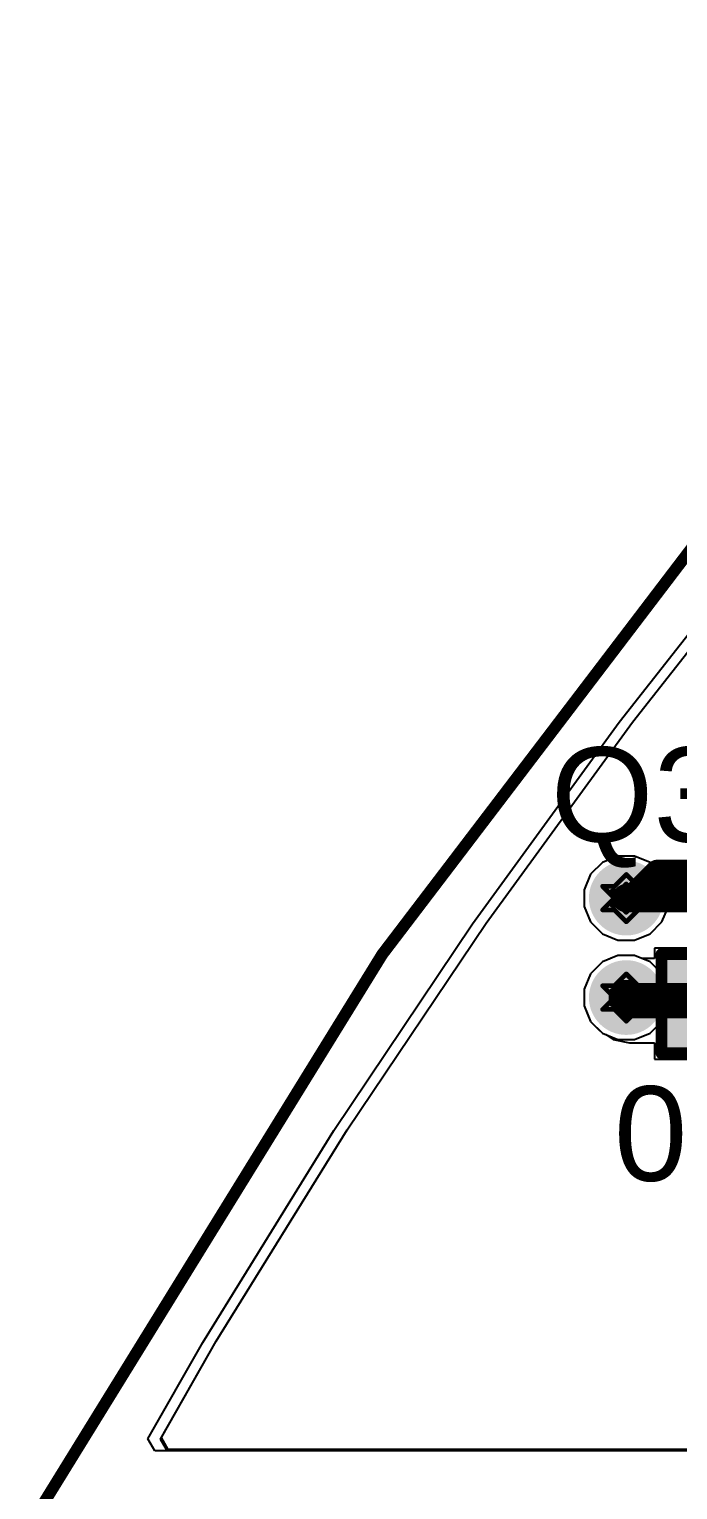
# Model space of a CAD drawing. Header units: inches. Extents: x -2.7 to 10.9, y -2.9 to 7.4.
# Drawn here: x -2.502 to -2.228, y 1.389 to 2.008 of the extents above; entities that cross this region are included whole.
import ezdxf

# ---------------------------------------------------------------- set-up
doc = ezdxf.new("R2010")
doc.units = ezdxf.units.IN
doc.header["$MEASUREMENT"] = 0
for name, color, linetype in [('Board Outline', 216, 'Continuous'), ('Bottom Layer', 5, 'Continuous'), ('Bottom Overlay', 54, 'Continuous'), ('Bottom Paste', 16, 'Continuous'), ('Bottom Solder', 6, 'Continuous'), ('Drill Drawing', 1, 'Continuous'), ('Layer 2', 16, 'Continuous'), ('Layer 3', 76, 'Continuous'), ('Top Layer', 1, 'Continuous'), ('Top Overlay', 2, 'Continuous'), ('Top Solder', 216, 'Continuous'), ('Via Holes', 16, 'Continuous')]:
    doc.layers.add(name, color=color, linetype=linetype)
doc.styles.add('Arial', font='', dxfattribs={"height": 0.2})
doc.styles.get('Arial').set_extended_font_data('Arial')

# ---------------------------------------------------------------- blocks, each defined once
blk = doc.blocks.new('R___0603_B_179')
at = {"layer": 'Bottom Layer'}
for points in [[(-0.045, -0.0175), (-0.045, 0.0175), (-0.015, 0.0175), (-0.015, -0.0175)], [(0.015, -0.0175), (0.015, 0.0175), (0.045, 0.0175), (0.045, -0.0175)]]:
    blk.add_hatch(color=5, dxfattribs=at).paths.add_polyline_path(points)
at = {"layer": 'Bottom Paste'}
for points in [[(-0.045, -0.0175), (-0.045, 0.0175), (-0.015, 0.0175), (-0.015, -0.0175)], [(0.015, -0.0175), (0.015, 0.0175), (0.045, 0.0175), (0.045, -0.0175)]]:
    blk.add_hatch(color=16, dxfattribs=at).paths.add_polyline_path(points)
at = {"layer": 'Bottom Solder'}
for points in [[(-0.049, -0.0215), (-0.049, 0.0215), (-0.011, 0.0215), (-0.011, -0.0215)], [(0.011, -0.0215), (0.011, 0.0215), (0.049, 0.0215), (0.049, -0.0215)]]:
    blk.add_hatch(color=6, dxfattribs=at).paths.add_polyline_path(points)
at = {"layer": 'Bottom Overlay'}
for points in [[(0.048, 0.021, 0.005, 0.005, 0), (-0.048, 0.021, 0.005, 0.005, 0)], [(-0.048, 0.021, 0.005, 0.005, 0), (-0.048, -0.021, 0.005, 0.005, 0)], [(0.048, 0.021, 0.005, 0.005, 0), (0.048, -0.021, 0.005, 0.005, 0)], [(0.048, -0.021, 0.005, 0.005, 0), (-0.048, -0.021, 0.005, 0.005, 0)]]:
    blk.add_lwpolyline(points, format="xyseb", dxfattribs=at)
for points in [[(-0.04925, 0.021, 0.0025, 0.0025, 1), (-0.04675, 0.021, 0.0025, 0.0025, 1)], [(-0.04925, 0.021, 0.0025, 0.0025, 1), (-0.04675, 0.021, 0.0025, 0.0025, 1)], [(0.04675, 0.021, 0.0025, 0.0025, 1), (0.04925, 0.021, 0.0025, 0.0025, 1)], [(0.04675, 0.021, 0.0025, 0.0025, 1), (0.04925, 0.021, 0.0025, 0.0025, 1)], [(-0.04925, -0.021, 0.0025, 0.0025, 1), (-0.04675, -0.021, 0.0025, 0.0025, 1)], [(-0.04925, -0.021, 0.0025, 0.0025, 1), (-0.04675, -0.021, 0.0025, 0.0025, 1)], [(0.04675, -0.021, 0.0025, 0.0025, 1), (0.04925, -0.021, 0.0025, 0.0025, 1)], [(0.04675, -0.021, 0.0025, 0.0025, 1), (0.04925, -0.021, 0.0025, 0.0025, 1)]]:
    blk.add_lwpolyline(points, format="xyseb", close=True, dxfattribs=at)

msp = doc.modelspace()

# ---------------------------------------------------------------- hatches: boundary and pattern name
at = {"layer": 'Bottom Layer'}
h = msp.add_hatch(color=5, dxfattribs=at)
edge = h.paths.add_edge_path()
edge.add_arc((-2.249433, 1.6399344), 0.011811, 0, 360)
h = msp.add_hatch(color=5, dxfattribs=at)
edge = h.paths.add_edge_path()
edge.add_arc((-2.249433, 1.597842), 0.011811, 0, 360)
at = {"layer": 'Bottom Solder'}
h = msp.add_hatch(color=6, dxfattribs=at)
edge = h.paths.add_edge_path()
edge.add_arc((-2.249433, 1.6399344), 0.015811, 0, 360)
h = msp.add_hatch(color=6, dxfattribs=at)
edge = h.paths.add_edge_path()
edge.add_arc((-2.249433, 1.597842), 0.015811, 0, 360)
at = {"layer": 'Layer 2'}
h = msp.add_hatch(color=16, dxfattribs=at)
edge = h.paths.add_edge_path()
edge.add_arc((-2.249433, 1.6399344), 0.011811, 0, 360)
h = msp.add_hatch(color=16, dxfattribs=at)
edge = h.paths.add_edge_path()
edge.add_arc((-2.249433, 1.597842), 0.011811, 0, 360)
at = {"layer": 'Layer 3'}
h = msp.add_hatch(color=76, dxfattribs=at)
edge = h.paths.add_edge_path()
edge.add_arc((-2.249433, 1.6399344), 0.011811, 0, 360)
h = msp.add_hatch(color=76, dxfattribs=at)
edge = h.paths.add_edge_path()
edge.add_arc((-2.249433, 1.597842), 0.011811, 0, 360)
at = {"layer": 'Top Layer'}
h = msp.add_hatch(color=1, dxfattribs=at)
edge = h.paths.add_edge_path()
edge.add_arc((-2.249433, 1.6399344), 0.011811, 0, 360)
h = msp.add_hatch(color=1, dxfattribs=at)
edge = h.paths.add_edge_path()
edge.add_arc((-2.249433, 1.597842), 0.011811, 0, 360)
at = {"layer": 'Top Solder'}
h = msp.add_hatch(color=216, dxfattribs=at)
edge = h.paths.add_edge_path()
edge.add_arc((-2.249433, 1.6399344), 0.015811, 0, 360)
h = msp.add_hatch(color=216, dxfattribs=at)
edge = h.paths.add_edge_path()
edge.add_arc((-2.249433, 1.597842), 0.015811, 0, 360)
at = {"layer": 'Via Holes'}
h = msp.add_hatch(color=7, dxfattribs=at)
edge = h.paths.add_edge_path()
edge.add_arc((-2.249433, 1.6399344), 0.0059055, 0, 360)
h = msp.add_hatch(color=7, dxfattribs=at)
edge = h.paths.add_edge_path()
edge.add_arc((-2.249433, 1.597842), 0.0059055, 0, 360)

# ---------------------------------------------------------------- linework, layer by layer
at = {"layer": 'Board Outline'}
msp.add_lwpolyline([(-2.4996904, 1.3779521, 0.005, 0.005, -0.7405986761017942), (2.8432952, 0.250751, 0.005, 0.005, 0)], format="xyseb", dxfattribs=at)
at = {"layer": 'Bottom Layer'}
for p, q in [((-2.2468137, 1.7144945), (-2.1817156, 1.797302)), ((-2.3087844, 1.6293213), (-2.2468137, 1.7144945)), ((-2.3675417, 1.5419003), (-2.3087844, 1.6293213)), ((-2.2563969, 1.6142359), (-2.2595221, 1.6129414)), ((-2.2562612, 1.6143266), (-2.2563969, 1.6142359)), ((-2.2561011, 1.6143584), (-2.2562612, 1.6143266)), ((-2.2529758, 1.615653), (-2.2561011, 1.6143584)), ((-2.2495929, 1.615653), (-2.2529758, 1.615653)), ((-2.249433, 1.6156848), (-2.2495929, 1.615653)), ((-2.2492731, 1.615653), (-2.249433, 1.6156848)), ((-2.2458902, 1.615653), (-2.2492731, 1.615653)), ((-2.2428309, 1.6143858), (-2.2458902, 1.615653)), ((-2.2374842, 1.6143858), (-2.2428309, 1.6143858)), ((-2.1954842, 1.6187441), (-2.2374842, 1.6187441)), ((-2.2374842, 1.6187441), (-2.2374842, 1.6143858)), ((-2.2645324, 1.6079311), (-2.2658269, 1.6048059)), ((-2.2621406, 1.6103229), (-2.2645324, 1.6079311)), ((-2.2620498, 1.6104588), (-2.2621406, 1.6103229)), ((-2.2619139, 1.6105496), (-2.2620498, 1.6104588)), ((-2.2595221, 1.6129414), (-2.2619139, 1.6105496)), ((-2.2659494, 1.6045101), (-2.267244, 1.6013848)), ((-2.2659176, 1.6046702), (-2.2659494, 1.6045101)), ((-2.2658269, 1.6048059), (-2.2659176, 1.6046702)), ((-2.267244, 1.5980019), (-2.2672758, 1.597842)), ((-2.2672758, 1.597842), (-2.267244, 1.5976821)), ((-2.267244, 1.6013848), (-2.267244, 1.5980019)), ((-2.267244, 1.5976821), (-2.267244, 1.5942992)), ((-2.267244, 1.5942992), (-2.2659494, 1.5911739)), ((-2.2659494, 1.5911739), (-2.2659176, 1.5910138)), ((-2.2659176, 1.5910138), (-2.2658269, 1.5908781)), ((-2.2658269, 1.5908781), (-2.2645324, 1.5877529)), ((-2.2645324, 1.5877529), (-2.2621406, 1.5853611)), ((-2.2621406, 1.5853611), (-2.2620498, 1.5852252)), ((-2.2620498, 1.5852252), (-2.260751, 1.5839265)), ((-2.260751, 1.5839265), (-2.2607508, 1.5839262)), ((-2.2607508, 1.5839262), (-2.2606149, 1.5838354)), ((-2.2606149, 1.5838354), (-2.2595221, 1.5827426)), ((-2.2595221, 1.5827426), (-2.2580941, 1.5821511)), ((-2.2580941, 1.5821511), (-2.2549622, 1.5800584)), ((-2.2549622, 1.5800584), (-2.248134, 1.5787001)), ((-2.248134, 1.5787001), (-2.2481335, 1.5787002)), ((-2.2481335, 1.5787002), (-2.2374842, 1.5787002)), ((-2.2374842, 1.5787002), (-2.2374842, 1.5717441)), ((-2.2374842, 1.5717441), (-2.1954842, 1.5717441)), ((-2.4230042, 1.4523528), (-2.3675417, 1.5419003)), ((-2.4465902, 1.4109002), (-2.4230042, 1.4523528)), ((-2.4440766, 1.4065779), (-2.4465902, 1.4109002)), ((-2.0428653, 1.406578), (-2.4440766, 1.4065779))]:
    msp.add_line(p, q, dxfattribs=at)
for points in [[(-2.249433, 1.6399344, 0.012, 0.012, 0), (-2.2494314, 1.639936, 0.012, 0.012, 0)], [(-2.2494314, 1.639936, 0.012, 0.012, 0), (-2.1934858, 1.639936, 0.012, 0.012, 0)], [(-2.249433, 1.597842, 0.015, 0.015, 0), (-2.248134, 1.596543, 0.015, 0.015, 0)], [(-2.248134, 1.596543, 0.015, 0.015, 0), (-2.2177831, 1.596543, 0.015, 0.015, 0)]]:
    msp.add_lwpolyline(points, format="xyseb", dxfattribs=at)
for points in [[(-2.252433, 1.6399344, 0.006, 0.006, 1), (-2.246433, 1.6399344, 0.006, 0.006, 1)], [(-2.2524314, 1.639936, 0.006, 0.006, 1), (-2.2464314, 1.639936, 0.006, 0.006, 1)], [(-2.2524314, 1.639936, 0.006, 0.006, 1), (-2.2464314, 1.639936, 0.006, 0.006, 1)], [(-2.253183, 1.597842, 0.0075, 0.0075, 1), (-2.245683, 1.597842, 0.0075, 0.0075, 1)], [(-2.251884, 1.596543, 0.0075, 0.0075, 1), (-2.244384, 1.596543, 0.0075, 0.0075, 1)], [(-2.251884, 1.596543, 0.0075, 0.0075, 1), (-2.244384, 1.596543, 0.0075, 0.0075, 1)]]:
    msp.add_lwpolyline(points, format="xyseb", close=True, dxfattribs=at)
at = {"layer": 'Drill Drawing'}
for points in [[(-2.259433, 1.6449344, 0.002, 0.002, 0), (-2.254433, 1.6399344, 0.002, 0.002, 0)], [(-2.259433, 1.6449344, 0.002, 0.002, 0), (-2.254433, 1.6449344, 0.002, 0.002, 0)], [(-2.254433, 1.6449344, 0.002, 0.002, 0), (-2.249433, 1.6499344, 0.002, 0.002, 0)], [(-2.252433, 1.6429344, 0.002, 0.002, 0), (-2.249433, 1.6459344, 0.002, 0.002, 0)], [(-2.249433, 1.6499344, 0.002, 0.002, 0), (-2.244433, 1.6449344, 0.002, 0.002, 0)], [(-2.249433, 1.6459344, 0.002, 0.002, 0), (-2.246433, 1.6429344, 0.002, 0.002, 0)], [(-2.244433, 1.6449344, 0.002, 0.002, 0), (-2.239433, 1.6449344, 0.002, 0.002, 0)], [(-2.244433, 1.6399344, 0.002, 0.002, 0), (-2.239433, 1.6449344, 0.002, 0.002, 0)], [(-2.259433, 1.6349344, 0.002, 0.002, 0), (-2.254433, 1.6399344, 0.002, 0.002, 0)], [(-2.255433, 1.6429344, 0.002, 0.002, 0), (-2.252433, 1.6399344, 0.002, 0.002, 0)], [(-2.255433, 1.6429344, 0.002, 0.002, 0), (-2.252433, 1.6429344, 0.002, 0.002, 0)], [(-2.255433, 1.6369344, 0.002, 0.002, 0), (-2.252433, 1.6399344, 0.002, 0.002, 0)], [(-2.246433, 1.6429344, 0.002, 0.002, 0), (-2.243433, 1.6429344, 0.002, 0.002, 0)], [(-2.246433, 1.6399344, 0.002, 0.002, 0), (-2.243433, 1.6429344, 0.002, 0.002, 0)], [(-2.246433, 1.6399344, 0.002, 0.002, 0), (-2.243433, 1.6369344, 0.002, 0.002, 0)], [(-2.244433, 1.6399344, 0.002, 0.002, 0), (-2.239433, 1.6349344, 0.002, 0.002, 0)], [(-2.259433, 1.6349344, 0.002, 0.002, 0), (-2.254433, 1.6349344, 0.002, 0.002, 0)], [(-2.255433, 1.6369344, 0.002, 0.002, 0), (-2.252433, 1.6369344, 0.002, 0.002, 0)], [(-2.254433, 1.6349344, 0.002, 0.002, 0), (-2.249433, 1.6299344, 0.002, 0.002, 0)], [(-2.252433, 1.6369344, 0.002, 0.002, 0), (-2.249433, 1.6339344, 0.002, 0.002, 0)], [(-2.249433, 1.6339344, 0.002, 0.002, 0), (-2.246433, 1.6369344, 0.002, 0.002, 0)], [(-2.249433, 1.6299344, 0.002, 0.002, 0), (-2.244433, 1.6349344, 0.002, 0.002, 0)], [(-2.246433, 1.6369344, 0.002, 0.002, 0), (-2.243433, 1.6369344, 0.002, 0.002, 0)], [(-2.244433, 1.6349344, 0.002, 0.002, 0), (-2.239433, 1.6349344, 0.002, 0.002, 0)], [(-2.254433, 1.602842, 0.002, 0.002, 0), (-2.249433, 1.607842, 0.002, 0.002, 0)], [(-2.249433, 1.607842, 0.002, 0.002, 0), (-2.244433, 1.602842, 0.002, 0.002, 0)], [(-2.259433, 1.602842, 0.002, 0.002, 0), (-2.254433, 1.597842, 0.002, 0.002, 0)], [(-2.259433, 1.602842, 0.002, 0.002, 0), (-2.254433, 1.602842, 0.002, 0.002, 0)], [(-2.255433, 1.600842, 0.002, 0.002, 0), (-2.252433, 1.597842, 0.002, 0.002, 0)], [(-2.255433, 1.600842, 0.002, 0.002, 0), (-2.252433, 1.600842, 0.002, 0.002, 0)], [(-2.252433, 1.600842, 0.002, 0.002, 0), (-2.249433, 1.603842, 0.002, 0.002, 0)], [(-2.249433, 1.603842, 0.002, 0.002, 0), (-2.246433, 1.600842, 0.002, 0.002, 0)], [(-2.246433, 1.600842, 0.002, 0.002, 0), (-2.243433, 1.600842, 0.002, 0.002, 0)], [(-2.246433, 1.597842, 0.002, 0.002, 0), (-2.243433, 1.600842, 0.002, 0.002, 0)], [(-2.244433, 1.602842, 0.002, 0.002, 0), (-2.239433, 1.602842, 0.002, 0.002, 0)], [(-2.244433, 1.597842, 0.002, 0.002, 0), (-2.239433, 1.602842, 0.002, 0.002, 0)], [(-2.259433, 1.592842, 0.002, 0.002, 0), (-2.254433, 1.597842, 0.002, 0.002, 0)], [(-2.255433, 1.594842, 0.002, 0.002, 0), (-2.252433, 1.597842, 0.002, 0.002, 0)], [(-2.255433, 1.594842, 0.002, 0.002, 0), (-2.252433, 1.594842, 0.002, 0.002, 0)], [(-2.252433, 1.594842, 0.002, 0.002, 0), (-2.249433, 1.591842, 0.002, 0.002, 0)], [(-2.249433, 1.591842, 0.002, 0.002, 0), (-2.246433, 1.594842, 0.002, 0.002, 0)], [(-2.246433, 1.597842, 0.002, 0.002, 0), (-2.243433, 1.594842, 0.002, 0.002, 0)], [(-2.246433, 1.594842, 0.002, 0.002, 0), (-2.243433, 1.594842, 0.002, 0.002, 0)], [(-2.244433, 1.597842, 0.002, 0.002, 0), (-2.239433, 1.592842, 0.002, 0.002, 0)], [(-2.259433, 1.592842, 0.002, 0.002, 0), (-2.254433, 1.592842, 0.002, 0.002, 0)], [(-2.254433, 1.592842, 0.002, 0.002, 0), (-2.249433, 1.587842, 0.002, 0.002, 0)], [(-2.249433, 1.587842, 0.002, 0.002, 0), (-2.244433, 1.592842, 0.002, 0.002, 0)], [(-2.244433, 1.592842, 0.002, 0.002, 0), (-2.239433, 1.592842, 0.002, 0.002, 0)]]:
    msp.add_lwpolyline(points, format="xyseb", dxfattribs=at)
for points in [[(-2.259933, 1.6449344, 0.001, 0.001, 1), (-2.258933, 1.6449344, 0.001, 0.001, 1)], [(-2.259933, 1.6449344, 0.001, 0.001, 1), (-2.258933, 1.6449344, 0.001, 0.001, 1)], [(-2.254933, 1.6449344, 0.001, 0.001, 1), (-2.253933, 1.6449344, 0.001, 0.001, 1)], [(-2.254933, 1.6449344, 0.001, 0.001, 1), (-2.253933, 1.6449344, 0.001, 0.001, 1)], [(-2.249933, 1.6499344, 0.001, 0.001, 1), (-2.248933, 1.6499344, 0.001, 0.001, 1)], [(-2.249933, 1.6499344, 0.001, 0.001, 1), (-2.248933, 1.6499344, 0.001, 0.001, 1)], [(-2.249933, 1.6459344, 0.001, 0.001, 1), (-2.248933, 1.6459344, 0.001, 0.001, 1)], [(-2.249933, 1.6459344, 0.001, 0.001, 1), (-2.248933, 1.6459344, 0.001, 0.001, 1)], [(-2.244933, 1.6449344, 0.001, 0.001, 1), (-2.243933, 1.6449344, 0.001, 0.001, 1)], [(-2.244933, 1.6449344, 0.001, 0.001, 1), (-2.243933, 1.6449344, 0.001, 0.001, 1)], [(-2.239933, 1.6449344, 0.001, 0.001, 1), (-2.238933, 1.6449344, 0.001, 0.001, 1)], [(-2.239933, 1.6449344, 0.001, 0.001, 1), (-2.238933, 1.6449344, 0.001, 0.001, 1)], [(-2.255933, 1.6429344, 0.001, 0.001, 1), (-2.254933, 1.6429344, 0.001, 0.001, 1)], [(-2.255933, 1.6429344, 0.001, 0.001, 1), (-2.254933, 1.6429344, 0.001, 0.001, 1)], [(-2.254933, 1.6399344, 0.001, 0.001, 1), (-2.253933, 1.6399344, 0.001, 0.001, 1)], [(-2.254933, 1.6399344, 0.001, 0.001, 1), (-2.253933, 1.6399344, 0.001, 0.001, 1)], [(-2.252933, 1.6429344, 0.001, 0.001, 1), (-2.251933, 1.6429344, 0.001, 0.001, 1)], [(-2.252933, 1.6429344, 0.001, 0.001, 1), (-2.251933, 1.6429344, 0.001, 0.001, 1)], [(-2.252933, 1.6399344, 0.001, 0.001, 1), (-2.251933, 1.6399344, 0.001, 0.001, 1)], [(-2.252933, 1.6399344, 0.001, 0.001, 1), (-2.251933, 1.6399344, 0.001, 0.001, 1)], [(-2.246933, 1.6429344, 0.001, 0.001, 1), (-2.245933, 1.6429344, 0.001, 0.001, 1)], [(-2.246933, 1.6429344, 0.001, 0.001, 1), (-2.245933, 1.6429344, 0.001, 0.001, 1)], [(-2.246933, 1.6399344, 0.001, 0.001, 1), (-2.245933, 1.6399344, 0.001, 0.001, 1)], [(-2.246933, 1.6399344, 0.001, 0.001, 1), (-2.245933, 1.6399344, 0.001, 0.001, 1)], [(-2.244933, 1.6399344, 0.001, 0.001, 1), (-2.243933, 1.6399344, 0.001, 0.001, 1)], [(-2.244933, 1.6399344, 0.001, 0.001, 1), (-2.243933, 1.6399344, 0.001, 0.001, 1)], [(-2.243933, 1.6429344, 0.001, 0.001, 1), (-2.242933, 1.6429344, 0.001, 0.001, 1)], [(-2.243933, 1.6429344, 0.001, 0.001, 1), (-2.242933, 1.6429344, 0.001, 0.001, 1)], [(-2.259933, 1.6349344, 0.001, 0.001, 1), (-2.258933, 1.6349344, 0.001, 0.001, 1)], [(-2.259933, 1.6349344, 0.001, 0.001, 1), (-2.258933, 1.6349344, 0.001, 0.001, 1)], [(-2.255933, 1.6369344, 0.001, 0.001, 1), (-2.254933, 1.6369344, 0.001, 0.001, 1)], [(-2.255933, 1.6369344, 0.001, 0.001, 1), (-2.254933, 1.6369344, 0.001, 0.001, 1)], [(-2.254933, 1.6349344, 0.001, 0.001, 1), (-2.253933, 1.6349344, 0.001, 0.001, 1)], [(-2.254933, 1.6349344, 0.001, 0.001, 1), (-2.253933, 1.6349344, 0.001, 0.001, 1)], [(-2.252933, 1.6369344, 0.001, 0.001, 1), (-2.251933, 1.6369344, 0.001, 0.001, 1)], [(-2.252933, 1.6369344, 0.001, 0.001, 1), (-2.251933, 1.6369344, 0.001, 0.001, 1)], [(-2.249933, 1.6339344, 0.001, 0.001, 1), (-2.248933, 1.6339344, 0.001, 0.001, 1)], [(-2.249933, 1.6339344, 0.001, 0.001, 1), (-2.248933, 1.6339344, 0.001, 0.001, 1)], [(-2.246933, 1.6369344, 0.001, 0.001, 1), (-2.245933, 1.6369344, 0.001, 0.001, 1)], [(-2.246933, 1.6369344, 0.001, 0.001, 1), (-2.245933, 1.6369344, 0.001, 0.001, 1)], [(-2.244933, 1.6349344, 0.001, 0.001, 1), (-2.243933, 1.6349344, 0.001, 0.001, 1)], [(-2.244933, 1.6349344, 0.001, 0.001, 1), (-2.243933, 1.6349344, 0.001, 0.001, 1)], [(-2.243933, 1.6369344, 0.001, 0.001, 1), (-2.242933, 1.6369344, 0.001, 0.001, 1)], [(-2.243933, 1.6369344, 0.001, 0.001, 1), (-2.242933, 1.6369344, 0.001, 0.001, 1)], [(-2.239933, 1.6349344, 0.001, 0.001, 1), (-2.238933, 1.6349344, 0.001, 0.001, 1)], [(-2.239933, 1.6349344, 0.001, 0.001, 1), (-2.238933, 1.6349344, 0.001, 0.001, 1)], [(-2.249933, 1.6299344, 0.001, 0.001, 1), (-2.248933, 1.6299344, 0.001, 0.001, 1)], [(-2.249933, 1.6299344, 0.001, 0.001, 1), (-2.248933, 1.6299344, 0.001, 0.001, 1)], [(-2.249933, 1.607842, 0.001, 0.001, 1), (-2.248933, 1.607842, 0.001, 0.001, 1)], [(-2.249933, 1.607842, 0.001, 0.001, 1), (-2.248933, 1.607842, 0.001, 0.001, 1)], [(-2.259933, 1.602842, 0.001, 0.001, 1), (-2.258933, 1.602842, 0.001, 0.001, 1)], [(-2.259933, 1.602842, 0.001, 0.001, 1), (-2.258933, 1.602842, 0.001, 0.001, 1)], [(-2.255933, 1.600842, 0.001, 0.001, 1), (-2.254933, 1.600842, 0.001, 0.001, 1)], [(-2.255933, 1.600842, 0.001, 0.001, 1), (-2.254933, 1.600842, 0.001, 0.001, 1)], [(-2.254933, 1.602842, 0.001, 0.001, 1), (-2.253933, 1.602842, 0.001, 0.001, 1)], [(-2.254933, 1.602842, 0.001, 0.001, 1), (-2.253933, 1.602842, 0.001, 0.001, 1)], [(-2.252933, 1.600842, 0.001, 0.001, 1), (-2.251933, 1.600842, 0.001, 0.001, 1)], [(-2.252933, 1.600842, 0.001, 0.001, 1), (-2.251933, 1.600842, 0.001, 0.001, 1)], [(-2.249933, 1.603842, 0.001, 0.001, 1), (-2.248933, 1.603842, 0.001, 0.001, 1)], [(-2.249933, 1.603842, 0.001, 0.001, 1), (-2.248933, 1.603842, 0.001, 0.001, 1)], [(-2.246933, 1.600842, 0.001, 0.001, 1), (-2.245933, 1.600842, 0.001, 0.001, 1)], [(-2.246933, 1.600842, 0.001, 0.001, 1), (-2.245933, 1.600842, 0.001, 0.001, 1)], [(-2.244933, 1.602842, 0.001, 0.001, 1), (-2.243933, 1.602842, 0.001, 0.001, 1)], [(-2.244933, 1.602842, 0.001, 0.001, 1), (-2.243933, 1.602842, 0.001, 0.001, 1)], [(-2.243933, 1.600842, 0.001, 0.001, 1), (-2.242933, 1.600842, 0.001, 0.001, 1)], [(-2.243933, 1.600842, 0.001, 0.001, 1), (-2.242933, 1.600842, 0.001, 0.001, 1)], [(-2.239933, 1.602842, 0.001, 0.001, 1), (-2.238933, 1.602842, 0.001, 0.001, 1)], [(-2.239933, 1.602842, 0.001, 0.001, 1), (-2.238933, 1.602842, 0.001, 0.001, 1)], [(-2.255933, 1.594842, 0.001, 0.001, 1), (-2.254933, 1.594842, 0.001, 0.001, 1)], [(-2.255933, 1.594842, 0.001, 0.001, 1), (-2.254933, 1.594842, 0.001, 0.001, 1)], [(-2.254933, 1.597842, 0.001, 0.001, 1), (-2.253933, 1.597842, 0.001, 0.001, 1)], [(-2.254933, 1.597842, 0.001, 0.001, 1), (-2.253933, 1.597842, 0.001, 0.001, 1)], [(-2.252933, 1.597842, 0.001, 0.001, 1), (-2.251933, 1.597842, 0.001, 0.001, 1)], [(-2.252933, 1.597842, 0.001, 0.001, 1), (-2.251933, 1.597842, 0.001, 0.001, 1)], [(-2.252933, 1.594842, 0.001, 0.001, 1), (-2.251933, 1.594842, 0.001, 0.001, 1)], [(-2.252933, 1.594842, 0.001, 0.001, 1), (-2.251933, 1.594842, 0.001, 0.001, 1)], [(-2.246933, 1.597842, 0.001, 0.001, 1), (-2.245933, 1.597842, 0.001, 0.001, 1)], [(-2.246933, 1.597842, 0.001, 0.001, 1), (-2.245933, 1.597842, 0.001, 0.001, 1)], [(-2.246933, 1.594842, 0.001, 0.001, 1), (-2.245933, 1.594842, 0.001, 0.001, 1)], [(-2.246933, 1.594842, 0.001, 0.001, 1), (-2.245933, 1.594842, 0.001, 0.001, 1)], [(-2.244933, 1.597842, 0.001, 0.001, 1), (-2.243933, 1.597842, 0.001, 0.001, 1)], [(-2.244933, 1.597842, 0.001, 0.001, 1), (-2.243933, 1.597842, 0.001, 0.001, 1)], [(-2.243933, 1.594842, 0.001, 0.001, 1), (-2.242933, 1.594842, 0.001, 0.001, 1)], [(-2.243933, 1.594842, 0.001, 0.001, 1), (-2.242933, 1.594842, 0.001, 0.001, 1)], [(-2.259933, 1.592842, 0.001, 0.001, 1), (-2.258933, 1.592842, 0.001, 0.001, 1)], [(-2.259933, 1.592842, 0.001, 0.001, 1), (-2.258933, 1.592842, 0.001, 0.001, 1)], [(-2.254933, 1.592842, 0.001, 0.001, 1), (-2.253933, 1.592842, 0.001, 0.001, 1)], [(-2.254933, 1.592842, 0.001, 0.001, 1), (-2.253933, 1.592842, 0.001, 0.001, 1)], [(-2.249933, 1.591842, 0.001, 0.001, 1), (-2.248933, 1.591842, 0.001, 0.001, 1)], [(-2.249933, 1.591842, 0.001, 0.001, 1), (-2.248933, 1.591842, 0.001, 0.001, 1)], [(-2.244933, 1.592842, 0.001, 0.001, 1), (-2.243933, 1.592842, 0.001, 0.001, 1)], [(-2.244933, 1.592842, 0.001, 0.001, 1), (-2.243933, 1.592842, 0.001, 0.001, 1)], [(-2.239933, 1.592842, 0.001, 0.001, 1), (-2.238933, 1.592842, 0.001, 0.001, 1)], [(-2.239933, 1.592842, 0.001, 0.001, 1), (-2.238933, 1.592842, 0.001, 0.001, 1)], [(-2.249933, 1.587842, 0.001, 0.001, 1), (-2.248933, 1.587842, 0.001, 0.001, 1)], [(-2.249933, 1.587842, 0.001, 0.001, 1), (-2.248933, 1.587842, 0.001, 0.001, 1)]]:
    msp.add_lwpolyline(points, format="xyseb", close=True, dxfattribs=at)
at = {"layer": 'Layer 2'}
for p, q in [((-2.2468138, 1.7144946), (-2.1817157, 1.7973021)), ((-2.3087845, 1.6293213), (-2.2468138, 1.7144946)), ((-2.3675418, 1.5419004), (-2.3087845, 1.6293213)), ((-2.2529758, 1.615653), (-2.2595221, 1.6129414)), ((-2.2458902, 1.615653), (-2.2529758, 1.615653)), ((-2.2393439, 1.6129414), (-2.2458902, 1.615653)), ((-2.2645324, 1.6079311), (-2.267244, 1.6013848)), ((-2.2595221, 1.6129414), (-2.2645324, 1.6079311)), ((-2.2343336, 1.6079311), (-2.2393439, 1.6129414)), ((-2.231622, 1.6013848), (-2.2343336, 1.6079311)), ((-2.267244, 1.6013848), (-2.267244, 1.5942992)), ((-2.231622, 1.5942992), (-2.231622, 1.6013848)), ((-2.267244, 1.5942992), (-2.2645324, 1.5877529)), ((-2.2343336, 1.5877529), (-2.231622, 1.5942992)), ((-2.2645324, 1.5877529), (-2.2595221, 1.5827426)), ((-2.2393439, 1.5827426), (-2.2343336, 1.5877529)), ((-2.2595221, 1.5827426), (-2.2529758, 1.580031)), ((-2.2529758, 1.580031), (-2.2458902, 1.580031)), ((-2.2458902, 1.580031), (-2.2393439, 1.5827426)), ((-2.4230043, 1.4523528), (-2.3675418, 1.5419004)), ((-2.4462047, 1.411578), (-2.4230043, 1.4523528)), ((-2.4432969, 1.4065779), (-2.4462047, 1.411578)), ((-2.0428653, 1.406578), (-2.4432969, 1.4065779))]:
    msp.add_line(p, q, dxfattribs=at)
at = {"layer": 'Layer 3'}
for p, q in [((-2.2524749, 1.714359), (-2.1873397, 1.7972899)), ((-2.3144777, 1.6290609), (-2.2524749, 1.714359)), ((-2.2529758, 1.6577454), (-2.2595221, 1.6550338)), ((-2.2458902, 1.6577454), (-2.2529758, 1.6577454)), ((-2.2393439, 1.6550338), (-2.2458902, 1.6577454)), ((-2.2595221, 1.6550338), (-2.2645324, 1.6500235)), ((-2.2343336, 1.6500235), (-2.2393439, 1.6550338)), ((-2.2645324, 1.6500235), (-2.267244, 1.6434772)), ((-2.231622, 1.6434772), (-2.2343336, 1.6500235)), ((-2.267244, 1.6434772), (-2.267244, 1.6363916)), ((-2.231622, 1.6363916), (-2.231622, 1.6434772)), ((-2.267244, 1.6363916), (-2.2645324, 1.6298453)), ((-2.2343336, 1.6298453), (-2.231622, 1.6363916)), ((-2.3732621, 1.5415138), (-2.3144777, 1.6290609)), ((-2.2645324, 1.6298453), (-2.2595221, 1.624835)), ((-2.2393439, 1.624835), (-2.2343336, 1.6298453)), ((-2.2595221, 1.624835), (-2.2529758, 1.6221234)), ((-2.2529758, 1.6221234), (-2.2458902, 1.6221234)), ((-2.2458902, 1.6221234), (-2.2393439, 1.624835)), ((-2.4287467, 1.451839), (-2.3732621, 1.5415138)), ((-2.4519587, 1.4110001), (-2.4287467, 1.451839)), ((-2.4490494, 1.406), (-2.4519587, 1.4110001)), ((-2.0414699, 1.406), (-2.4490494, 1.406))]:
    msp.add_line(p, q, dxfattribs=at)
at = {"layer": 'Top Layer'}
for p, q in [((-2.2468138, 1.7144945), (-2.1817156, 1.797302)), ((-2.3087845, 1.6293213), (-2.2468138, 1.7144945)), ((-2.3675418, 1.5419003), (-2.3087845, 1.6293213)), ((-2.2529758, 1.615653), (-2.2595221, 1.6129414)), ((-2.2458902, 1.615653), (-2.2529758, 1.615653)), ((-2.2393439, 1.6129414), (-2.2458902, 1.615653)), ((-2.2645324, 1.6079311), (-2.267244, 1.6013848)), ((-2.2595221, 1.6129414), (-2.2645324, 1.6079311)), ((-2.2343336, 1.6079311), (-2.2393439, 1.6129414)), ((-2.231622, 1.6013848), (-2.2343336, 1.6079311)), ((-2.267244, 1.6013848), (-2.267244, 1.5942992)), ((-2.231622, 1.5942992), (-2.231622, 1.6013848)), ((-2.267244, 1.5942992), (-2.2645324, 1.5877529)), ((-2.2343336, 1.5877529), (-2.231622, 1.5942992)), ((-2.2645324, 1.5877529), (-2.2595221, 1.5827426)), ((-2.2393439, 1.5827426), (-2.2343336, 1.5877529)), ((-2.2595221, 1.5827426), (-2.2529758, 1.580031)), ((-2.2529758, 1.580031), (-2.2458902, 1.580031)), ((-2.2458902, 1.580031), (-2.2393439, 1.5827426)), ((-2.4230043, 1.4523528), (-2.3675418, 1.5419003)), ((-2.4462047, 1.411578), (-2.4230043, 1.4523528)), ((-2.4432969, 1.4065779), (-2.4462047, 1.411578)), ((-2.118067, 1.406578), (-2.4432969, 1.4065779))]:
    msp.add_line(p, q, dxfattribs=at)
for points in [[(-2.2462881, 1.6399344, 0.012, 0.012, 0), (-2.2359706, 1.6502519, 0.012, 0.012, 0)], [(-2.2359706, 1.6502519, 0.012, 0.012, 0), (-2.1892598, 1.6502519, 0.012, 0.012, 0)], [(-2.249433, 1.6399344, 0.012, 0.012, 0), (-2.2462881, 1.6399344, 0.012, 0.012, 0)]]:
    msp.add_lwpolyline(points, format="xyseb", dxfattribs=at)
for points in [[(-2.2389706, 1.6502519, 0.006, 0.006, 1), (-2.2329706, 1.6502519, 0.006, 0.006, 1)], [(-2.2389706, 1.6502519, 0.006, 0.006, 1), (-2.2329706, 1.6502519, 0.006, 0.006, 1)], [(-2.252433, 1.6399344, 0.006, 0.006, 1), (-2.246433, 1.6399344, 0.006, 0.006, 1)], [(-2.2492881, 1.6399344, 0.006, 0.006, 1), (-2.2432881, 1.6399344, 0.006, 0.006, 1)], [(-2.2492881, 1.6399344, 0.006, 0.006, 1), (-2.2432881, 1.6399344, 0.006, 0.006, 1)]]:
    msp.add_lwpolyline(points, format="xyseb", close=True, dxfattribs=at)

# ---------------------------------------------------------------- block references
at = {"rotation": 180}
msp.add_blockref('R___0603_B_179', (-2.1864842, 1.5952441), dxfattribs=at)

# ---------------------------------------------------------------- texts
at = {"layer": 'Bottom Overlay', "style": 'Arial', "text_generation_flag": 2}
msp.add_text('R40', height=0.04, dxfattribs=at).set_placement((-2.152148, 1.5202745))
at = {"layer": 'Top Overlay', "style": 'Arial'}
msp.add_text('Q3', height=0.04, dxfattribs=at).set_placement((-2.2813723, 1.6637885))

doc.saveas('drawing.dxf')
